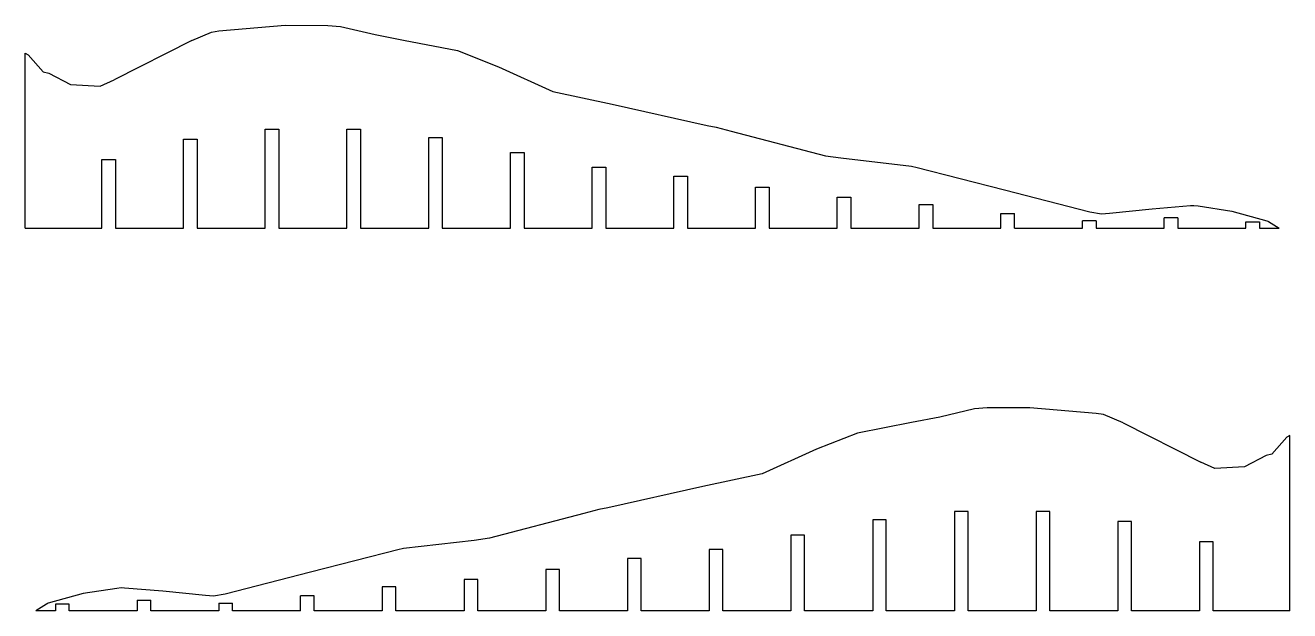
# Model space of a CAD drawing. Extents: x -403 to 998, y -258 to 587.
# Drawn here: x 80.8 to 424.3, y 428.1 to 587 of the extents above; entities that cross this region are included whole.
import ezdxf

# ---------------------------------------------------------------- set-up
doc = ezdxf.new("R2010")
doc.units = 0
doc.header["$MEASUREMENT"] = 0
doc.layers.add('LAYER_1', color=7, linetype='CONTINUOUS')

msp = doc.modelspace()

# ---------------------------------------------------------------- linework, layer by layer
at = {"layer": 'LAYER_1'}
for points in [[(126.0719, 582.8751), (126.0719, 582.8751), (131.3375, 585.093), (131.3375, 585.093)], [(131.3375, 585.093), (131.3375, 585.093), (133.3225, 585.4312), (133.3225, 585.4312)], [(133.3225, 585.4312), (133.3225, 585.4312), (151.3533, 586.9652), (151.3533, 586.9652)], [(151.3533, 586.9652), (151.3533, 586.9652), (163.0129, 586.9406), (163.0129, 586.9406)], [(163.0129, 586.9406), (163.0129, 586.9406), (166.4228, 586.6353), (166.4228, 586.6353)], [(166.4228, 586.6353), (166.4228, 586.6353), (175.8139, 584.4324), (175.8139, 584.4324)], [(175.8139, 584.4324), (175.8139, 584.4324), (183.5263, 582.9524), (183.5263, 582.9524)], [(126.0719, 582.8751), (126.0719, 582.8751), (104.9442, 572.1916), (104.9442, 572.1916)], [(183.5263, 582.9524), (183.5263, 582.9524), (198.1897, 580.1069), (198.1897, 580.1069)], [(80.793, 579.4056), (80.793, 579.4056), (81.5782, 578.9334), (81.5782, 578.9334)], [(80.793, 531.894), (80.793, 531.894), (80.793, 579.4056), (80.793, 579.4056)], [(85.6535, 574.3654), (85.6535, 574.3654), (81.5782, 578.9334), (81.5782, 578.9334)], [(198.1897, 580.1069), (198.1897, 580.1069), (209.3803, 575.7311), (209.3803, 575.7311)], [(85.6535, 574.3654), (85.6535, 574.3654), (87.178, 574.0125), (87.178, 574.0125)], [(87.178, 574.0125), (87.178, 574.0125), (93.0484, 570.8957), (93.0484, 570.8957)], [(209.3803, 575.7311), (209.3803, 575.7311), (224.1329, 568.9997), (224.1329, 568.9997)], [(93.0484, 570.8957), (93.0484, 570.8957), (101.094, 570.4671), (101.094, 570.4671)], [(101.094, 570.4671), (101.094, 570.4671), (104.9442, 572.1916), (104.9442, 572.1916)], [(224.1329, 568.9997), (224.1329, 568.9997), (240.2055, 565.5939), (240.2055, 565.5939)], [(240.2055, 565.5939), (240.2055, 565.5939), (266.0248, 559.8204), (266.0248, 559.8204)], [(145.9759, 531.894), (145.9759, 531.894), (145.9759, 558.7728), (145.9759, 558.7728)], [(145.9759, 558.7728), (145.9759, 558.7728), (149.6758, 558.7728), (149.6758, 558.7728)], [(149.6758, 558.7728), (149.6758, 558.7728), (149.6758, 531.894), (149.6758, 531.894)], [(168.1757, 531.894), (168.1757, 531.894), (168.1757, 558.7881), (168.1757, 558.7881)], [(168.1757, 558.7881), (168.1757, 558.7881), (171.8757, 558.7881), (171.8757, 558.7881)], [(171.8757, 558.7881), (171.8757, 558.7881), (171.8757, 531.894), (171.8757, 531.894)], [(190.3756, 531.894), (190.3756, 531.894), (190.3756, 556.5608), (190.3756, 556.5608)], [(190.3756, 556.5608), (190.3756, 556.5608), (194.0756, 556.5608), (194.0756, 556.5608)], [(194.0756, 556.5608), (194.0756, 556.5608), (194.0756, 531.894), (194.0756, 531.894)], [(266.0248, 559.8204), (266.0248, 559.8204), (268.4272, 559.3617), (268.4272, 559.3617)], [(268.4272, 559.3617), (268.4272, 559.3617), (272.5581, 558.2589), (272.5581, 558.2589)], [(272.5581, 558.2589), (272.5581, 558.2589), (298.1666, 551.5519), (298.1666, 551.5519)], [(123.776, 531.894), (123.776, 531.894), (123.776, 556.0686), (123.776, 556.0686)], [(123.776, 556.0686), (123.776, 556.0686), (127.476, 556.0686), (127.476, 556.0686)], [(127.476, 556.0686), (127.476, 556.0686), (127.476, 531.894), (127.476, 531.894)], [(101.5761, 531.894), (101.5761, 531.894), (101.5761, 550.5754), (101.5761, 550.5754)], [(101.5761, 550.5754), (101.5761, 550.5754), (105.2761, 550.5754), (105.2761, 550.5754)], [(105.2761, 550.5754), (105.2761, 550.5754), (105.2761, 531.894), (105.2761, 531.894)], [(212.5755, 531.894), (212.5755, 531.894), (212.5755, 552.4115), (212.5755, 552.4115)], [(212.5755, 552.4115), (212.5755, 552.4115), (216.2754, 552.4115), (216.2754, 552.4115)], [(216.2754, 552.4115), (216.2754, 552.4115), (216.2754, 531.894), (216.2754, 531.894)], [(298.1666, 551.5519), (298.1666, 551.5519), (302.348, 550.9653), (302.348, 550.9653)], [(302.348, 550.9653), (302.348, 550.9653), (321.4804, 548.7548), (321.4804, 548.7548)], [(234.7754, 548.5095), (234.7754, 548.5095), (238.4753, 548.5095), (238.4753, 548.5095)], [(234.7754, 531.894), (234.7754, 531.894), (234.7754, 548.5095), (234.7754, 548.5095)], [(238.4753, 548.5095), (238.4753, 548.5095), (238.4753, 531.894), (238.4753, 531.894)], [(321.4804, 548.7548), (321.4804, 548.7548), (321.849, 548.678), (321.849, 548.678)], [(321.849, 548.678), (321.849, 548.678), (322.7088, 548.5077), (322.7088, 548.5077)], [(322.7088, 548.5077), (322.7088, 548.5077), (346.8199, 542.3557), (346.8199, 542.3557)], [(256.9752, 531.894), (256.9752, 531.894), (256.9752, 546.0295), (256.9752, 546.0295)], [(256.9752, 546.0295), (256.9752, 546.0295), (260.6752, 546.0295), (260.6752, 546.0295)], [(260.6752, 546.0295), (260.6752, 546.0295), (260.6752, 531.894), (260.6752, 531.894)], [(279.1751, 531.894), (279.1751, 531.894), (279.1751, 543.0518), (279.1751, 543.0518)], [(279.1751, 543.0518), (279.1751, 543.0518), (282.8751, 543.0518), (282.8751, 543.0518)], [(282.8751, 543.0518), (282.8751, 543.0518), (282.8751, 531.894), (282.8751, 531.894)], [(301.375, 531.894), (301.375, 531.894), (301.375, 540.3509), (301.375, 540.3509)], [(301.375, 540.3509), (301.375, 540.3509), (305.075, 540.3509), (305.075, 540.3509)], [(305.075, 540.3509), (305.075, 540.3509), (305.075, 531.894), (305.075, 531.894)], [(346.8199, 542.3557), (346.8199, 542.3557), (369.9682, 536.3919), (369.9682, 536.3919)], [(323.5748, 531.894), (323.5748, 531.894), (323.5748, 538.3804), (323.5748, 538.3804)], [(323.5748, 538.3804), (323.5748, 538.3804), (327.2749, 538.3804), (327.2749, 538.3804)], [(327.2749, 538.3804), (327.2749, 538.3804), (327.2749, 531.894), (327.2749, 531.894)], [(345.7747, 531.894), (345.7747, 531.894), (345.7747, 535.928), (345.7747, 535.928)], [(345.7747, 535.928), (345.7747, 535.928), (349.4747, 535.928), (349.4747, 535.928)], [(349.4747, 531.894), (349.4747, 531.894), (349.4747, 535.928), (349.4747, 535.928)], [(369.9682, 536.3919), (369.9682, 536.3919), (373.1098, 535.8241), (373.1098, 535.8241)], [(373.1098, 535.8241), (373.1098, 535.8241), (375.2838, 535.9894), (375.2838, 535.9894)], [(375.2838, 535.9894), (375.2838, 535.9894), (386.8661, 537.1877), (386.8661, 537.1877)], [(386.8661, 537.1877), (386.8661, 537.1877), (397.3097, 538.0344), (397.3097, 538.0344)], [(397.3097, 538.0344), (397.3097, 538.0344), (398.232, 538.0627), (398.232, 538.0627)], [(398.232, 538.0627), (398.232, 538.0627), (399.348, 537.9468), (399.348, 537.9468)], [(399.348, 537.9468), (399.348, 537.9468), (408.5695, 536.5593), (408.5695, 536.5593)], [(408.5695, 536.5593), (408.5695, 536.5593), (418.0048, 533.9114), (418.0048, 533.9114)], [(367.9746, 531.894), (367.9746, 531.894), (367.9746, 533.911), (367.9746, 533.911)], [(371.6746, 533.911), (371.6746, 533.911), (367.9746, 533.911), (367.9746, 533.911)], [(371.6746, 533.911), (371.6746, 533.911), (371.6746, 531.894), (371.6746, 531.894)], [(390.1745, 531.894), (390.1745, 531.894), (390.1745, 534.7199), (390.1745, 534.7199)], [(393.8745, 534.7199), (393.8745, 534.7199), (390.1745, 534.7199), (390.1745, 534.7199)], [(393.8745, 534.7199), (393.8745, 534.7199), (393.8745, 531.894), (393.8745, 531.894)], [(412.3744, 531.894), (412.3744, 531.894), (412.3744, 533.623), (412.3744, 533.623)], [(412.3744, 533.623), (412.3744, 533.623), (416.0743, 533.623), (416.0743, 533.623)], [(416.0743, 533.623), (416.0743, 533.623), (416.0743, 531.894), (416.0743, 531.894)], [(418.0048, 533.9114), (418.0048, 533.9114), (418.2826, 533.7902), (418.2826, 533.7902)], [(418.2826, 533.7902), (418.2826, 533.7902), (418.4783, 533.7034), (418.4783, 533.7034)], [(418.4783, 533.7034), (418.4783, 533.7034), (421.4339, 531.894), (421.4339, 531.894)], [(80.793, 531.894), (80.793, 531.894), (101.5761, 531.894), (101.5761, 531.894)], [(105.2761, 531.894), (105.2761, 531.894), (123.776, 531.894), (123.776, 531.894)], [(127.476, 531.894), (127.476, 531.894), (145.9759, 531.894), (145.9759, 531.894)], [(149.6758, 531.894), (149.6758, 531.894), (168.1757, 531.894), (168.1757, 531.894)], [(171.8757, 531.894), (171.8757, 531.894), (190.3756, 531.894), (190.3756, 531.894)], [(194.0756, 531.894), (194.0756, 531.894), (212.5755, 531.894), (212.5755, 531.894)], [(216.2754, 531.894), (216.2754, 531.894), (234.7754, 531.894), (234.7754, 531.894)], [(238.4753, 531.894), (238.4753, 531.894), (256.9752, 531.894), (256.9752, 531.894)], [(260.6752, 531.894), (260.6752, 531.894), (279.1751, 531.894), (279.1751, 531.894)], [(282.8751, 531.894), (282.8751, 531.894), (301.375, 531.894), (301.375, 531.894)], [(305.075, 531.894), (305.075, 531.894), (323.5748, 531.894), (323.5748, 531.894)], [(327.2749, 531.894), (327.2749, 531.894), (345.7747, 531.894), (345.7747, 531.894)], [(349.4747, 531.894), (349.4747, 531.894), (367.9746, 531.894), (367.9746, 531.894)], [(371.6746, 531.894), (371.6746, 531.894), (390.1745, 531.894), (390.1745, 531.894)], [(393.8745, 531.894), (393.8745, 531.894), (412.3744, 531.894), (412.3744, 531.894)], [(416.0743, 531.894), (416.0743, 531.894), (421.4339, 531.894), (421.4339, 531.894)], [(338.6282, 482.8698), (338.6282, 482.8698), (329.2371, 480.6669), (329.2371, 480.6669)], [(342.0381, 483.1752), (342.0381, 483.1752), (338.6282, 482.8698), (338.6282, 482.8698)], [(353.6977, 483.1998), (353.6977, 483.1998), (342.0381, 483.1752), (342.0381, 483.1752)], [(371.7285, 481.6657), (371.7285, 481.6657), (353.6977, 483.1998), (353.6977, 483.1998)], [(373.7135, 481.3275), (373.7135, 481.3275), (371.7285, 481.6657), (371.7285, 481.6657)], [(378.9791, 479.1097), (378.9791, 479.1097), (373.7135, 481.3275), (373.7135, 481.3275)], [(321.5247, 479.187), (321.5247, 479.187), (306.8613, 476.3414), (306.8613, 476.3414)], [(329.2371, 480.6669), (329.2371, 480.6669), (321.5247, 479.187), (321.5247, 479.187)], [(378.9791, 479.1097), (378.9791, 479.1097), (400.1068, 468.4262), (400.1068, 468.4262)], [(306.8613, 476.3414), (306.8613, 476.3414), (295.6707, 471.9657), (295.6707, 471.9657)], [(419.3975, 470.6), (419.3975, 470.6), (423.4728, 475.1679), (423.4728, 475.1679)], [(424.258, 475.6402), (424.258, 475.6402), (423.4728, 475.1679), (423.4728, 475.1679)], [(424.258, 428.1286), (424.258, 428.1286), (424.258, 475.6402), (424.258, 475.6402)], [(295.6707, 471.9657), (295.6707, 471.9657), (280.9181, 465.2343), (280.9181, 465.2343)], [(419.3975, 470.6), (419.3975, 470.6), (417.873, 470.2471), (417.873, 470.2471)], [(403.957, 466.7017), (403.957, 466.7017), (400.1068, 468.4262), (400.1068, 468.4262)], [(412.0026, 467.1302), (412.0026, 467.1302), (403.957, 466.7017), (403.957, 466.7017)], [(417.873, 470.2471), (417.873, 470.2471), (412.0026, 467.1302), (412.0026, 467.1302)], [(280.9181, 465.2343), (280.9181, 465.2343), (264.8456, 461.8285), (264.8456, 461.8285)], [(264.8456, 461.8285), (264.8456, 461.8285), (239.0262, 456.055), (239.0262, 456.055)], [(232.4929, 454.4935), (232.4929, 454.4935), (206.8845, 447.7865), (206.8845, 447.7865)], [(236.6238, 455.5963), (236.6238, 455.5963), (232.4929, 454.4935), (232.4929, 454.4935)], [(239.0262, 456.055), (239.0262, 456.055), (236.6238, 455.5963), (236.6238, 455.5963)], [(336.8753, 455.0226), (336.8753, 455.0226), (333.1753, 455.0226), (333.1753, 455.0226)], [(333.1753, 455.0226), (333.1753, 455.0226), (333.1753, 428.1286), (333.1753, 428.1286)], [(336.8753, 428.1286), (336.8753, 428.1286), (336.8753, 455.0226), (336.8753, 455.0226)], [(359.0751, 455.0074), (359.0751, 455.0074), (355.3752, 455.0074), (355.3752, 455.0074)], [(355.3752, 455.0074), (355.3752, 455.0074), (355.3752, 428.1286), (355.3752, 428.1286)], [(359.0751, 428.1286), (359.0751, 428.1286), (359.0751, 455.0074), (359.0751, 455.0074)], [(314.6754, 452.7953), (314.6754, 452.7953), (310.9754, 452.7953), (310.9754, 452.7953)], [(310.9754, 452.7953), (310.9754, 452.7953), (310.9754, 428.1286), (310.9754, 428.1286)], [(314.6754, 428.1286), (314.6754, 428.1286), (314.6754, 452.7953), (314.6754, 452.7953)], [(381.275, 452.3032), (381.275, 452.3032), (377.575, 452.3032), (377.575, 452.3032)], [(377.575, 452.3032), (377.575, 452.3032), (377.575, 428.1286), (377.575, 428.1286)], [(381.275, 428.1286), (381.275, 428.1286), (381.275, 452.3032), (381.275, 452.3032)], [(202.703, 447.1999), (202.703, 447.1999), (183.5706, 444.9893), (183.5706, 444.9893)], [(206.8845, 447.7865), (206.8845, 447.7865), (202.703, 447.1999), (202.703, 447.1999)], [(292.4755, 448.646), (292.4755, 448.646), (288.7756, 448.646), (288.7756, 448.646)], [(288.7756, 448.646), (288.7756, 448.646), (288.7756, 428.1286), (288.7756, 428.1286)], [(292.4755, 428.1286), (292.4755, 428.1286), (292.4755, 448.646), (292.4755, 448.646)], [(403.4749, 446.8099), (403.4749, 446.8099), (399.7749, 446.8099), (399.7749, 446.8099)], [(399.7749, 446.8099), (399.7749, 446.8099), (399.7749, 428.1286), (399.7749, 428.1286)], [(403.4749, 428.1286), (403.4749, 428.1286), (403.4749, 446.8099), (403.4749, 446.8099)], [(182.3423, 444.7423), (182.3423, 444.7423), (158.2311, 438.5902), (158.2311, 438.5902)], [(183.202, 444.9126), (183.202, 444.9126), (182.3423, 444.7423), (182.3423, 444.7423)], [(183.5706, 444.9893), (183.5706, 444.9893), (183.202, 444.9126), (183.202, 444.9126)], [(270.2757, 444.744), (270.2757, 444.744), (266.5757, 444.744), (266.5757, 444.744)], [(266.5757, 444.744), (266.5757, 444.744), (266.5757, 428.1286), (266.5757, 428.1286)], [(270.2757, 428.1286), (270.2757, 428.1286), (270.2757, 444.744), (270.2757, 444.744)], [(248.0758, 442.2641), (248.0758, 442.2641), (244.3758, 442.2641), (244.3758, 442.2641)], [(244.3758, 442.2641), (244.3758, 442.2641), (244.3758, 428.1286), (244.3758, 428.1286)], [(248.0758, 428.1286), (248.0758, 428.1286), (248.0758, 442.2641), (248.0758, 442.2641)], [(158.2311, 438.5902), (158.2311, 438.5902), (135.0828, 432.6265), (135.0828, 432.6265)], [(203.676, 436.5854), (203.676, 436.5854), (199.976, 436.5854), (199.976, 436.5854)], [(199.976, 436.5854), (199.976, 436.5854), (199.976, 428.1286), (199.976, 428.1286)], [(203.676, 428.1286), (203.676, 428.1286), (203.676, 436.5854), (203.676, 436.5854)], [(225.8759, 439.2863), (225.8759, 439.2863), (222.176, 439.2863), (222.176, 439.2863)], [(222.176, 439.2863), (222.176, 439.2863), (222.176, 428.1286), (222.176, 428.1286)], [(225.8759, 428.1286), (225.8759, 428.1286), (225.8759, 439.2863), (225.8759, 439.2863)], [(96.4815, 432.7938), (96.4815, 432.7938), (87.0462, 430.146), (87.0462, 430.146)], [(105.703, 434.1813), (105.703, 434.1813), (96.4815, 432.7938), (96.4815, 432.7938)], [(106.819, 434.2973), (106.819, 434.2973), (105.703, 434.1813), (105.703, 434.1813)], [(107.7413, 434.2689), (107.7413, 434.2689), (106.819, 434.2973), (106.819, 434.2973)], [(118.1849, 433.4223), (118.1849, 433.4223), (107.7413, 434.2689), (107.7413, 434.2689)], [(129.7672, 432.224), (129.7672, 432.224), (118.1849, 433.4223), (118.1849, 433.4223)], [(181.4762, 434.615), (181.4762, 434.615), (177.7761, 434.615), (177.7761, 434.615)], [(177.7761, 434.615), (177.7761, 434.615), (177.7761, 428.1286), (177.7761, 428.1286)], [(181.4762, 428.1286), (181.4762, 428.1286), (181.4762, 434.615), (181.4762, 434.615)], [(86.5727, 429.938), (86.5727, 429.938), (83.6171, 428.1286), (83.6171, 428.1286)], [(86.7684, 430.0248), (86.7684, 430.0248), (86.5727, 429.938), (86.5727, 429.938)], [(87.0462, 430.146), (87.0462, 430.146), (86.7684, 430.0248), (86.7684, 430.0248)], [(92.6766, 429.8576), (92.6766, 429.8576), (88.9767, 429.8576), (88.9767, 429.8576)], [(88.9767, 429.8576), (88.9767, 429.8576), (88.9767, 428.1286), (88.9767, 428.1286)], [(92.6766, 428.1286), (92.6766, 428.1286), (92.6766, 429.8576), (92.6766, 429.8576)], [(111.1765, 430.9545), (111.1765, 430.9545), (114.8765, 430.9545), (114.8765, 430.9545)], [(111.1765, 430.9545), (111.1765, 430.9545), (111.1765, 428.1286), (111.1765, 428.1286)], [(114.8765, 428.1286), (114.8765, 428.1286), (114.8765, 430.9545), (114.8765, 430.9545)], [(131.9412, 432.0586), (131.9412, 432.0586), (129.7672, 432.224), (129.7672, 432.224)], [(135.0828, 432.6265), (135.0828, 432.6265), (131.9412, 432.0586), (131.9412, 432.0586)], [(133.3764, 430.1456), (133.3764, 430.1456), (137.0764, 430.1456), (137.0764, 430.1456)], [(133.3764, 430.1456), (133.3764, 430.1456), (133.3764, 428.1286), (133.3764, 428.1286)], [(137.0764, 428.1286), (137.0764, 428.1286), (137.0764, 430.1456), (137.0764, 430.1456)], [(159.2763, 432.1626), (159.2763, 432.1626), (155.5763, 432.1626), (155.5763, 432.1626)], [(155.5763, 428.1286), (155.5763, 428.1286), (155.5763, 432.1626), (155.5763, 432.1626)], [(159.2763, 428.1286), (159.2763, 428.1286), (159.2763, 432.1626), (159.2763, 432.1626)], [(88.9767, 428.1286), (88.9767, 428.1286), (83.6171, 428.1286), (83.6171, 428.1286)], [(111.1765, 428.1286), (111.1765, 428.1286), (92.6766, 428.1286), (92.6766, 428.1286)], [(133.3764, 428.1286), (133.3764, 428.1286), (114.8765, 428.1286), (114.8765, 428.1286)], [(155.5763, 428.1286), (155.5763, 428.1286), (137.0764, 428.1286), (137.0764, 428.1286)], [(177.7761, 428.1286), (177.7761, 428.1286), (159.2763, 428.1286), (159.2763, 428.1286)], [(199.976, 428.1286), (199.976, 428.1286), (181.4762, 428.1286), (181.4762, 428.1286)], [(222.176, 428.1286), (222.176, 428.1286), (203.676, 428.1286), (203.676, 428.1286)], [(244.3758, 428.1286), (244.3758, 428.1286), (225.8759, 428.1286), (225.8759, 428.1286)], [(266.5757, 428.1286), (266.5757, 428.1286), (248.0758, 428.1286), (248.0758, 428.1286)], [(288.7756, 428.1286), (288.7756, 428.1286), (270.2757, 428.1286), (270.2757, 428.1286)], [(310.9754, 428.1286), (310.9754, 428.1286), (292.4755, 428.1286), (292.4755, 428.1286)], [(333.1753, 428.1286), (333.1753, 428.1286), (314.6754, 428.1286), (314.6754, 428.1286)], [(355.3752, 428.1286), (355.3752, 428.1286), (336.8753, 428.1286), (336.8753, 428.1286)], [(377.575, 428.1286), (377.575, 428.1286), (359.0751, 428.1286), (359.0751, 428.1286)], [(399.7749, 428.1286), (399.7749, 428.1286), (381.275, 428.1286), (381.275, 428.1286)], [(424.258, 428.1286), (424.258, 428.1286), (403.4749, 428.1286), (403.4749, 428.1286)]]:
    msp.add_open_spline(points, degree=3, dxfattribs=at)

doc.saveas('drawing.dxf')
